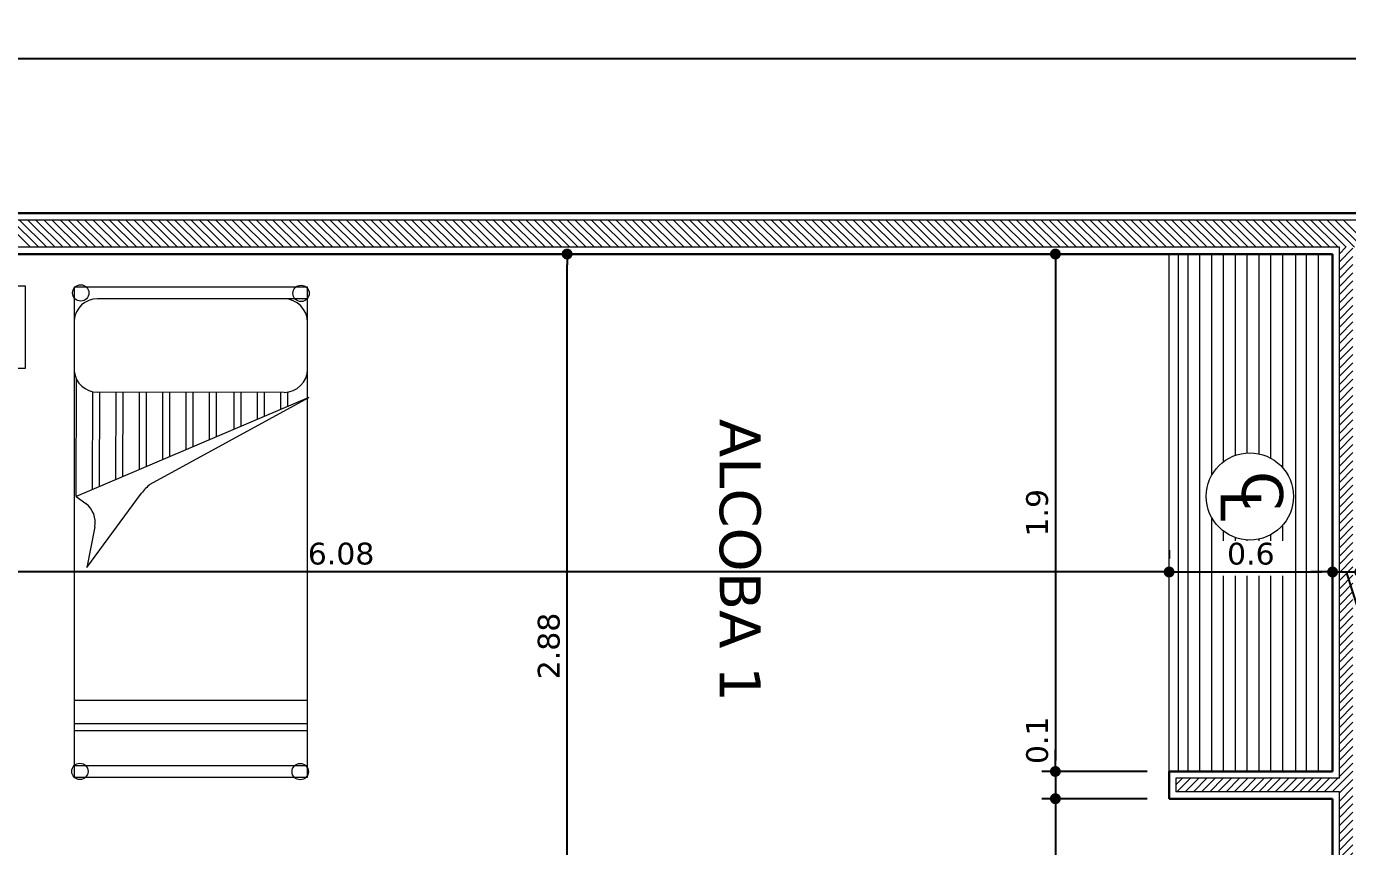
# Model space of a CAD drawing. Header units: millimetres. Extents: x -106 to 2534, y 21 to 2786.
# Drawn here: x 1262.317 to 1267.167, y 1401.22 to 1404.232 of the extents above; entities that cross this region are included whole.
import ezdxf

# ---------------------------------------------------------------- set-up
doc = ezdxf.new("R2010")
doc.units = ezdxf.units.MM
for name, color, linetype, lineweight in [('achurado', 142, 'Continuous', 9), ('asceso ban', 64, 'Continuous', 20), ('colet', 45, 'Continuous', 18), ('cotas 02', 132, 'Continuous', 13), ('MOBILIARIO', 132, 'Continuous', 20), ('muros', 20, 'Continuous', 30), ('textos', 116, 'Continuous', 40)]:
    doc.layers.add(name, color=color, linetype=linetype, lineweight=lineweight)
doc.styles.get("Standard").update_dxf_attribs({"font": 'verdana.ttf'})
doc.dimstyles.new('cota 1.50', dxfattribs={"dimtxt": 0.08, "dimasz": 0.04, "dimexe": 0.05, "dimexo": 0.08, "dimgap": 0.025, "dimtad": 1, "dimdsep": 46, "dimtxsty": 'Standard', "dimblk": 'DOT', "dimcen": 2.5, "dimadec": 0, "dimazin": 0, "dimtm": 1e-09, "dimtfac": 1, "dimtmove": 0, "dimatfit": 3, "dimfxl": 1, "dimarcsym": 0})

# ---------------------------------------------------------------- blocks, each defined once
blk = doc.blocks.new('cama3')
for p, q in [((1234.2454, 1376.414), (1234.2454, 1375.5568)), ((1236.0454, 1376.414), (1234.2454, 1376.414)), ((1234.2885, 1376.4139), (1234.2884, 1376.3282)), ((1234.6513, 1376.4183), (1235.0141, 1375.5647)), ((1234.9696, 1375.8364), (1234.6513, 1376.4183)), ((1235.7625, 1375.5568), (1235.7625, 1376.414)), ((1235.8482, 1375.5568), (1235.8482, 1376.414)), ((1235.8739, 1375.5568), (1235.8739, 1376.414)), ((1236.0025, 1375.5568), (1236.0025, 1376.414)), ((1236.0454, 1375.5568), (1236.0454, 1376.414)), ((1234.2884, 1376.3282), (1234.2884, 1375.6425)), ((1234.6324, 1376.3276), (1234.6312, 1375.6419)), ((1234.6838, 1376.3418), (1234.6313, 1376.3419)), ((1234.6948, 1376.316), (1234.6324, 1376.3161)), ((1234.7203, 1376.256), (1234.6323, 1376.2561)), ((1234.7312, 1376.2303), (1234.6323, 1376.2304)), ((1234.7567, 1376.1702), (1234.6322, 1376.1704)), ((1234.7677, 1376.1445), (1234.6321, 1376.1447)), ((1234.7954, 1376.0794), (1234.632, 1376.0796)), ((1234.8063, 1376.0536), (1234.632, 1376.0539)), ((1234.8302, 1375.9936), (1234.6318, 1375.9939)), ((1234.8427, 1375.9678), (1234.6318, 1375.9682)), ((1234.8683, 1375.9078), (1234.6317, 1375.9082)), ((1234.8792, 1375.8821), (1234.6317, 1375.8825)), ((1234.9047, 1375.822), (1234.6315, 1375.8225)), ((1234.9157, 1375.7963), (1234.6315, 1375.7968)), ((1235.2759, 1375.6034), (1235.0028, 1375.8042)), ((1234.9412, 1375.7362), (1234.6314, 1375.7368)), ((1234.9521, 1375.7105), (1234.6314, 1375.7111)), ((1234.9886, 1375.6247), (1234.6296, 1375.6254)), ((1234.9776, 1375.6505), (1234.6313, 1375.6511)), ((1235.1257, 1375.6327), (1235.2759, 1375.6034)), ((1235.0141, 1375.5647), (1235.0409, 1375.6002)), ((1234.2454, 1375.5568), (1236.0454, 1375.5568)), ((1235.0141, 1375.5647), (1234.584, 1375.5654))]:
    blk.add_line(p, q)
for centre in [(1234.2686, 1376.3898), (1236.025, 1376.3867), (1234.2672, 1375.5809), (1236.0239, 1375.5779)]:
    blk.add_circle(centre, 0.03)
for centre, radius, start, end in [((1234.3765, 1376.3258), 0.0882, 90.7129, 178.4488), ((1234.5458, 1376.3274), 0.0866, 0.1459, 89.3088), ((1235.1043, 1375.9423), 0.1714, 218.1597, 233.6758), ((1234.3741, 1375.6423), 0.0857, 179.9006, 265.8636), ((1234.5455, 1375.642), 0.0857, 276.3193, 359.9006), ((1235.1093, 1375.5486), 0.0857, 78.9623, 142.9899)]:
    blk.add_arc(centre, radius, start, end)
blk = doc.blocks.new('camas')
at = {"layer": 'MOBILIARIO'}
for points in [[(1321.8962, 1316.4971), (1322.1991, 1316.4971), (1322.1991, 1316.1269), (1321.8962, 1316.1269)], [(1321.927, 1316.4664), (1322.1684, 1316.4664), (1322.1684, 1316.1577), (1321.927, 1316.1577)]]:
    blk.add_lwpolyline(points, close=True, dxfattribs=at)
for radius in [0.0674, 0.0337]:
    blk.add_circle((1322.0569, 1316.2912), radius, dxfattribs=at)
for p in [(87.6546, -58.8801), (87.6546, -60.4181)]:
    blk.add_blockref('cama3', p, dxfattribs=at)
blk = doc.blocks.new('_Dot')
at = {"color": 0, "linetype": 'ByBlock', "lineweight": -2}
blk.add_line((-0.5, 0), (-1, 0), dxfattribs=at)
at = {"color": 0, "linetype": 'ByBlock', "const_width": 0.5}
blk.add_lwpolyline([(-0.25, 0, 1), (0.25, 0, 1)], format="xyb", close=True, dxfattribs=at)
blk = doc.blocks.new('*D235')
at = {"layer": 'cotas 02', "color": 0, "lineweight": -2, "transparency": 16777216}
for p, q in [((1260.2822, 1403.6258), (1260.2822, 1404.1623)), ((1274.5622, 1403.6258), (1274.5622, 1404.1623)), ((1274.5222, 1404.1123), (1260.3222, 1404.1123))]:
    blk.add_line(p, q, dxfattribs=at)
at = {"layer": 'Defpoints', "color": 0, "transparency": 16777216}
for p in [(1260.2822, 1404.1123), (1260.2822, 1403.5458), (1274.5622, 1403.5458)]:
    blk.add_point(p, dxfattribs=at)
at = {"layer": 'cotas 02', "color": 0, "lineweight": -2, "transparency": 16777216, "xscale": 0.03999999999999999, "yscale": 0.03999999999999999, "zscale": 0.03999999999999999, "rotation": 180}
blk.add_blockref('_Dot', (1260.2822, 1404.1123), dxfattribs=at)
at = {"layer": 'cotas 02', "color": 0, "lineweight": -2, "transparency": 16777216, "xscale": 0.03999999999999999, "yscale": 0.03999999999999999, "zscale": 0.03999999999999999}
blk.add_blockref('_Dot', (1274.5622, 1404.1123), dxfattribs=at)
at = {"layer": 'cotas 02', "color": 0, "transparency": 16777216, "insert": (1267.4222, 1404.1792), "char_height": 0.08, "attachment_point": 5}
blk.add_mtext('14.28', dxfattribs=at)
blk = doc.blocks.new('*D237')
at = {"layer": 'cotas 02', "color": 0, "lineweight": -2, "transparency": 16777216}
for p, q in [((1260.4322, 1402.3083), (1260.4322, 1402.2783)), ((1266.5119, 1402.3083), (1266.5119, 1402.2783)), ((1266.4719, 1402.2283), (1260.4722, 1402.2283))]:
    blk.add_line(p, q, dxfattribs=at)
at = {"layer": 'Defpoints', "color": 0, "transparency": 16777216}
for p in [(1260.4322, 1402.2283), (1260.4322, 1402.2283), (1266.5119, 1402.2283)]:
    blk.add_point(p, dxfattribs=at)
at = {"layer": 'cotas 02', "color": 0, "lineweight": -2, "transparency": 16777216, "xscale": 0.03999999999999999, "yscale": 0.03999999999999999, "zscale": 0.03999999999999999, "rotation": 180}
blk.add_blockref('_Dot', (1260.4322, 1402.2283), dxfattribs=at)
at = {"layer": 'cotas 02', "color": 0, "lineweight": -2, "transparency": 16777216, "xscale": 0.03999999999999999, "yscale": 0.03999999999999999, "zscale": 0.03999999999999999}
blk.add_blockref('_Dot', (1266.5119, 1402.2283), dxfattribs=at)
at = {"layer": 'cotas 02', "color": 0, "transparency": 16777216, "insert": (1263.4721, 1402.2951), "char_height": 0.08, "attachment_point": 5}
blk.add_mtext('6.08', dxfattribs=at)
blk = doc.blocks.new('*D239')
at = {"layer": 'cotas 02', "color": 0, "lineweight": -2, "transparency": 16777216}
for p, q in [((1266.5119, 1402.3083), (1266.5119, 1402.2783)), ((1266.5519, 1402.2283), (1267.0719, 1402.2283)), ((1267.1119, 1402.151), (1267.1119, 1402.1783))]:
    blk.add_line(p, q, dxfattribs=at)
at = {"layer": 'Defpoints', "color": 0, "transparency": 16777216}
for p in [(1266.5119, 1402.2283), (1267.1119, 1402.231), (1267.1119, 1402.2283)]:
    blk.add_point(p, dxfattribs=at)
at = {"layer": 'cotas 02', "color": 0, "lineweight": -2, "transparency": 16777216, "xscale": 0.03999999999999999, "yscale": 0.03999999999999999, "zscale": 0.03999999999999999, "rotation": 180}
blk.add_blockref('_Dot', (1266.5119, 1402.2283), dxfattribs=at)
at = {"layer": 'cotas 02', "color": 0, "lineweight": -2, "transparency": 16777216, "xscale": 0.03999999999999999, "yscale": 0.03999999999999999, "zscale": 0.03999999999999999}
blk.add_blockref('_Dot', (1267.1119, 1402.2283), dxfattribs=at)
at = {"layer": 'cotas 02', "color": 0, "transparency": 16777216, "insert": (1266.8119, 1402.2949), "char_height": 0.08, "attachment_point": 5}
blk.add_mtext('0.6', dxfattribs=at)
blk = doc.blocks.new('*D240')
at = {"layer": 'cotas 02', "color": 0, "lineweight": -2, "transparency": 16777216}
for p, q in [((1267.0719, 1402.2283), (1267.0319, 1402.2283)), ((1267.1119, 1402.2283), (1267.2119, 1402.2283)), ((1267.1119, 1402.2283), (1267.2119, 1402.2283)), ((1267.1619, 1402.2283), (1267.2453, 1401.9661)), ((1267.2519, 1402.2283), (1267.2919, 1402.2283)), ((1267.1119, 1402.151), (1267.1119, 1402.1783)), ((1267.2119, 1402.151), (1267.2119, 1402.1783)), ((1267.2453, 1401.9661), (1267.4561, 1401.9661))]:
    blk.add_line(p, q, dxfattribs=at)
at = {"layer": 'Defpoints', "color": 0, "transparency": 16777216}
for p in [(1267.1119, 1402.231), (1267.2119, 1402.231), (1267.2119, 1402.2283)]:
    blk.add_point(p, dxfattribs=at)
at = {"layer": 'cotas 02', "color": 0, "lineweight": -2, "transparency": 16777216, "xscale": 0.03999999999999999, "yscale": 0.03999999999999999, "zscale": 0.03999999999999999}
blk.add_blockref('_Dot', (1267.1119, 1402.2283), dxfattribs=at)
at = {"layer": 'cotas 02', "color": 0, "lineweight": -2, "transparency": 16777216, "xscale": 0.03999999999999999, "yscale": 0.03999999999999999, "zscale": 0.03999999999999999, "rotation": 180}
blk.add_blockref('_Dot', (1267.2119, 1402.2283), dxfattribs=at)
at = {"layer": 'cotas 02', "color": 0, "transparency": 16777216, "insert": (1267.3507, 1402.0327), "char_height": 0.08, "attachment_point": 5}
blk.add_mtext('0.1', dxfattribs=at)
blk = doc.blocks.new('*D285')
at = {"layer": 'cotas 02', "color": 0, "lineweight": -2, "transparency": 16777216}
for p, q in [((1264.4142, 1403.3958), (1264.2518, 1403.3958)), ((1264.3018, 1400.5573), (1264.3018, 1403.3558)), ((1264.5763, 1400.5173), (1264.2518, 1400.5173))]:
    blk.add_line(p, q, dxfattribs=at)
at = {"layer": 'Defpoints', "color": 0, "transparency": 16777216}
for p in [(1264.3018, 1403.3958), (1264.4942, 1403.3958), (1264.6563, 1400.5173)]:
    blk.add_point(p, dxfattribs=at)
at = {"layer": 'cotas 02', "color": 0, "lineweight": -2, "transparency": 16777216, "xscale": 0.03999999999999999, "yscale": 0.03999999999999999, "zscale": 0.03999999999999999}
for p, rotation in [((1264.3018, 1403.3958), 90), ((1264.3018, 1400.5173), 270)]:
    blk.add_blockref('_Dot', p, dxfattribs=dict(at, rotation=rotation))
at = {"layer": 'cotas 02', "color": 0, "transparency": 16777216, "insert": (1264.235, 1401.9565), "char_height": 0.08, "attachment_point": 5, "rotation": 90}
blk.add_mtext('2.88', dxfattribs=at)
blk = doc.blocks.new('*D291')
at = {"layer": 'cotas 02', "color": 0, "lineweight": -2, "transparency": 16777216}
for p, q in [((1266.4319, 1403.3958), (1266.0444, 1403.3958)), ((1266.0944, 1403.3558), (1266.0944, 1401.5358)), ((1266.4319, 1401.4958), (1266.0444, 1401.4958))]:
    blk.add_line(p, q, dxfattribs=at)
at = {"layer": 'Defpoints', "color": 0, "transparency": 16777216}
for p in [(1266.5119, 1403.3958), (1266.0944, 1401.4958), (1266.5119, 1401.4958)]:
    blk.add_point(p, dxfattribs=at)
at = {"layer": 'cotas 02', "color": 0, "lineweight": -2, "transparency": 16777216, "xscale": 0.03999999999999999, "yscale": 0.03999999999999999, "zscale": 0.03999999999999999}
for p, rotation in [((1266.0944, 1403.3958), 90), ((1266.0944, 1401.4958), 270)]:
    blk.add_blockref('_Dot', p, dxfattribs=dict(at, rotation=rotation))
at = {"layer": 'cotas 02', "color": 0, "transparency": 16777216, "insert": (1266.0278, 1402.4458), "char_height": 0.08, "attachment_point": 5, "rotation": 90}
blk.add_mtext('1.9', dxfattribs=at)
blk = doc.blocks.new('*D292')
at = {"layer": 'cotas 02', "color": 0, "lineweight": -2, "transparency": 16777216}
for p, q in [((1266.0944, 1401.5358), (1266.0944, 1401.5758)), ((1266.4319, 1401.4958), (1266.0444, 1401.4958)), ((1266.0944, 1401.4958), (1266.0944, 1401.3958)), ((1266.4319, 1401.3958), (1266.0444, 1401.3958)), ((1266.0944, 1401.3558), (1266.0944, 1401.3158))]:
    blk.add_line(p, q, dxfattribs=at)
at = {"layer": 'Defpoints', "color": 0, "transparency": 16777216}
for p in [(1266.5119, 1401.4958), (1266.0944, 1401.3958), (1266.5119, 1401.3958)]:
    blk.add_point(p, dxfattribs=at)
at = {"layer": 'cotas 02', "color": 0, "lineweight": -2, "transparency": 16777216, "xscale": 0.03999999999999999, "yscale": 0.03999999999999999, "zscale": 0.03999999999999999}
for p, rotation in [((1266.0944, 1401.4958), 270), ((1266.0944, 1401.3958), 90)]:
    blk.add_blockref('_Dot', p, dxfattribs=dict(at, rotation=rotation))
at = {"layer": 'cotas 02', "color": 0, "transparency": 16777216, "insert": (1266.0278, 1401.6103), "char_height": 0.08, "attachment_point": 5, "rotation": 90}
blk.add_mtext('0.1', dxfattribs=at)
blk = doc.blocks.new('*D293')
at = {"layer": 'cotas 02', "color": 0, "lineweight": -2, "transparency": 16777216}
for p, q in [((1266.4319, 1401.3958), (1266.0444, 1401.3958)), ((1266.0944, 1401.3558), (1266.0944, 1400.5573)), ((1266.0144, 1400.5173), (1266.0444, 1400.5173))]:
    blk.add_line(p, q, dxfattribs=at)
at = {"layer": 'Defpoints', "color": 0, "transparency": 16777216}
for p in [(1266.5119, 1401.3958), (1266.0944, 1400.5173), (1266.0944, 1400.5173)]:
    blk.add_point(p, dxfattribs=at)
at = {"layer": 'cotas 02', "color": 0, "lineweight": -2, "transparency": 16777216, "xscale": 0.03999999999999999, "yscale": 0.03999999999999999, "zscale": 0.03999999999999999}
for p, rotation in [((1266.0944, 1401.3958), 90), ((1266.0944, 1400.5173), 270)]:
    blk.add_blockref('_Dot', p, dxfattribs=dict(at, rotation=rotation))
at = {"layer": 'cotas 02', "color": 0, "transparency": 16777216, "insert": (1266.0276, 1400.9565), "char_height": 0.08, "attachment_point": 5, "rotation": 90}
blk.add_mtext('0.88', dxfattribs=at)

msp = doc.modelspace()

# ---------------------------------------------------------------- hatches: boundary and pattern name
at = {"layer": 'achurado'}
h = msp.add_hatch(dxfattribs=at)
h.set_pattern_fill('JIS_WOOD', color=256, scale=0.03, style=0)
h.paths.add_polyline_path([(1267.1369, 1403.4208), (1267.1869, 1403.4208), (1267.1869, 1400.9339), (1268.8286, 1400.9339), (1268.8286, 1402.6708), (1268.8786, 1402.6708), (1268.8786, 1400.8839), (1267.1869, 1400.8839), (1267.1869, 1398.7608), (1264.6813, 1398.7608), (1264.6813, 1399.1122), (1264.7313, 1399.1122), (1264.7313, 1398.8108), (1267.1369, 1398.8108), (1267.1369, 1401.4208), (1266.5369, 1401.4208), (1266.5369, 1401.4708), (1267.1369, 1401.4708)])

# ---------------------------------------------------------------- linework, layer by layer
for p, q in [((1274.543, 1403.5208), (1260.3072, 1403.5208)), ((1262.232, 1403.5208), (1262.332, 1403.4208)), ((1262.262, 1403.5208), (1262.362, 1403.4208)), ((1262.292, 1403.5208), (1262.392, 1403.4208)), ((1262.322, 1403.5208), (1262.422, 1403.4208)), ((1262.352, 1403.5208), (1262.452, 1403.4208)), ((1262.382, 1403.5208), (1262.482, 1403.4208)), ((1262.412, 1403.5208), (1262.512, 1403.4208)), ((1262.442, 1403.5208), (1262.542, 1403.4208)), ((1262.472, 1403.5208), (1262.572, 1403.4208)), ((1262.502, 1403.5208), (1262.602, 1403.4208)), ((1262.532, 1403.5208), (1262.632, 1403.4208)), ((1262.562, 1403.5208), (1262.662, 1403.4208)), ((1262.592, 1403.5208), (1262.692, 1403.4208)), ((1262.622, 1403.5208), (1262.722, 1403.4208)), ((1262.652, 1403.5208), (1262.752, 1403.4208)), ((1262.682, 1403.5208), (1262.782, 1403.4208)), ((1262.712, 1403.5208), (1262.812, 1403.4208)), ((1262.742, 1403.5208), (1262.842, 1403.4208)), ((1262.772, 1403.5208), (1262.872, 1403.4208)), ((1262.802, 1403.5208), (1262.902, 1403.4208)), ((1262.832, 1403.5208), (1262.932, 1403.4208)), ((1262.862, 1403.5208), (1262.962, 1403.4208)), ((1262.892, 1403.5208), (1262.992, 1403.4208)), ((1262.922, 1403.5208), (1263.022, 1403.4208)), ((1262.952, 1403.5208), (1263.052, 1403.4208)), ((1262.982, 1403.5208), (1263.082, 1403.4208)), ((1263.012, 1403.5208), (1263.112, 1403.4208)), ((1263.042, 1403.5208), (1263.142, 1403.4208)), ((1263.072, 1403.5208), (1263.172, 1403.4208)), ((1263.102, 1403.5208), (1263.202, 1403.4208)), ((1263.132, 1403.5208), (1263.232, 1403.4208)), ((1263.162, 1403.5208), (1263.262, 1403.4208)), ((1263.192, 1403.5208), (1263.292, 1403.4208)), ((1263.222, 1403.5208), (1263.322, 1403.4208)), ((1263.252, 1403.5208), (1263.352, 1403.4208)), ((1263.282, 1403.5208), (1263.382, 1403.4208)), ((1263.312, 1403.5208), (1263.412, 1403.4208)), ((1263.342, 1403.5208), (1263.442, 1403.4208)), ((1263.372, 1403.5208), (1263.472, 1403.4208)), ((1263.402, 1403.5208), (1263.502, 1403.4208)), ((1263.432, 1403.5208), (1263.532, 1403.4208)), ((1263.462, 1403.5208), (1263.562, 1403.4208)), ((1263.492, 1403.5208), (1263.592, 1403.4208)), ((1263.522, 1403.5208), (1263.622, 1403.4208)), ((1263.552, 1403.5208), (1263.652, 1403.4208)), ((1263.582, 1403.5208), (1263.682, 1403.4208)), ((1263.612, 1403.5208), (1263.712, 1403.4208)), ((1263.642, 1403.5208), (1263.742, 1403.4208)), ((1263.672, 1403.5208), (1263.772, 1403.4208)), ((1263.702, 1403.5208), (1263.802, 1403.4208)), ((1263.732, 1403.5208), (1263.832, 1403.4208)), ((1263.762, 1403.5208), (1263.862, 1403.4208)), ((1263.792, 1403.5208), (1263.892, 1403.4208)), ((1263.822, 1403.5208), (1263.922, 1403.4208)), ((1263.852, 1403.5208), (1263.952, 1403.4208)), ((1263.882, 1403.5208), (1263.982, 1403.4208)), ((1263.912, 1403.5208), (1264.012, 1403.4208)), ((1263.942, 1403.5208), (1264.042, 1403.4208)), ((1263.972, 1403.5208), (1264.072, 1403.4208)), ((1264.002, 1403.5208), (1264.102, 1403.4208)), ((1264.032, 1403.5208), (1264.132, 1403.4208)), ((1264.062, 1403.5208), (1264.162, 1403.4208)), ((1264.092, 1403.5208), (1264.192, 1403.4208)), ((1264.122, 1403.5208), (1264.222, 1403.4208)), ((1264.152, 1403.5208), (1264.252, 1403.4208)), ((1264.182, 1403.5208), (1264.282, 1403.4208)), ((1264.212, 1403.5208), (1264.312, 1403.4208)), ((1264.242, 1403.5208), (1264.342, 1403.4208)), ((1264.272, 1403.5208), (1264.372, 1403.4208)), ((1264.302, 1403.5208), (1264.402, 1403.4208)), ((1264.332, 1403.5208), (1264.432, 1403.4208)), ((1264.362, 1403.5208), (1264.462, 1403.4208)), ((1264.392, 1403.5208), (1264.492, 1403.4208)), ((1264.422, 1403.5208), (1264.522, 1403.4208)), ((1264.452, 1403.5208), (1264.552, 1403.4208)), ((1264.482, 1403.5208), (1264.582, 1403.4208)), ((1264.512, 1403.5208), (1264.612, 1403.4208)), ((1264.542, 1403.5208), (1264.642, 1403.4208)), ((1264.572, 1403.5208), (1264.672, 1403.4208)), ((1264.602, 1403.5208), (1264.702, 1403.4208)), ((1264.632, 1403.5208), (1264.732, 1403.4208)), ((1264.662, 1403.5208), (1264.762, 1403.4208)), ((1264.692, 1403.5208), (1264.792, 1403.4208)), ((1264.722, 1403.5208), (1264.822, 1403.4208)), ((1264.752, 1403.5208), (1264.852, 1403.4208)), ((1264.782, 1403.5208), (1264.882, 1403.4208)), ((1264.812, 1403.5208), (1264.912, 1403.4208)), ((1264.842, 1403.5208), (1264.942, 1403.4208)), ((1264.872, 1403.5208), (1264.972, 1403.4208)), ((1264.902, 1403.5208), (1265.002, 1403.4208)), ((1264.932, 1403.5208), (1265.032, 1403.4208)), ((1264.962, 1403.5208), (1265.062, 1403.4208)), ((1264.992, 1403.5208), (1265.092, 1403.4208)), ((1265.022, 1403.5208), (1265.122, 1403.4208)), ((1265.052, 1403.5208), (1265.152, 1403.4208)), ((1265.082, 1403.5208), (1265.182, 1403.4208)), ((1265.112, 1403.5208), (1265.212, 1403.4208)), ((1265.142, 1403.5208), (1265.242, 1403.4208)), ((1265.172, 1403.5208), (1265.272, 1403.4208)), ((1265.202, 1403.5208), (1265.302, 1403.4208)), ((1265.232, 1403.5208), (1265.332, 1403.4208)), ((1265.262, 1403.5208), (1265.362, 1403.4208)), ((1265.292, 1403.5208), (1265.392, 1403.4208)), ((1265.322, 1403.5208), (1265.422, 1403.4208)), ((1265.352, 1403.5208), (1265.452, 1403.4208)), ((1265.382, 1403.5208), (1265.482, 1403.4208)), ((1265.412, 1403.5208), (1265.512, 1403.4208)), ((1265.442, 1403.5208), (1265.542, 1403.4208)), ((1265.472, 1403.5208), (1265.572, 1403.4208)), ((1265.502, 1403.5208), (1265.602, 1403.4208)), ((1265.532, 1403.5208), (1265.632, 1403.4208)), ((1265.562, 1403.5208), (1265.662, 1403.4208)), ((1265.592, 1403.5208), (1265.692, 1403.4208)), ((1265.622, 1403.5208), (1265.722, 1403.4208)), ((1265.652, 1403.5208), (1265.752, 1403.4208)), ((1265.682, 1403.5208), (1265.782, 1403.4208)), ((1265.712, 1403.5208), (1265.812, 1403.4208)), ((1265.742, 1403.5208), (1265.842, 1403.4208)), ((1265.772, 1403.5208), (1265.872, 1403.4208)), ((1265.802, 1403.5208), (1265.902, 1403.4208)), ((1265.832, 1403.5208), (1265.932, 1403.4208)), ((1265.862, 1403.5208), (1265.962, 1403.4208)), ((1265.892, 1403.5208), (1265.992, 1403.4208)), ((1265.922, 1403.5208), (1266.022, 1403.4208)), ((1265.952, 1403.5208), (1266.052, 1403.4208)), ((1265.982, 1403.5208), (1266.082, 1403.4208)), ((1266.012, 1403.5208), (1266.112, 1403.4208)), ((1266.042, 1403.5208), (1266.142, 1403.4208)), ((1266.072, 1403.5208), (1266.172, 1403.4208)), ((1266.102, 1403.5208), (1266.202, 1403.4208)), ((1266.132, 1403.5208), (1266.232, 1403.4208)), ((1266.162, 1403.5208), (1266.262, 1403.4208)), ((1266.192, 1403.5208), (1266.292, 1403.4208)), ((1266.222, 1403.5208), (1266.322, 1403.4208)), ((1266.252, 1403.5208), (1266.352, 1403.4208)), ((1266.282, 1403.5208), (1266.382, 1403.4208)), ((1266.312, 1403.5208), (1266.412, 1403.4208)), ((1266.342, 1403.5208), (1266.442, 1403.4208)), ((1266.372, 1403.5208), (1266.472, 1403.4208)), ((1266.402, 1403.5208), (1266.502, 1403.4208)), ((1266.432, 1403.5208), (1266.532, 1403.4208)), ((1266.462, 1403.5208), (1266.562, 1403.4208)), ((1266.492, 1403.5208), (1266.592, 1403.4208)), ((1266.522, 1403.5208), (1266.622, 1403.4208)), ((1266.552, 1403.5208), (1266.652, 1403.4208)), ((1266.582, 1403.5208), (1266.682, 1403.4208)), ((1266.612, 1403.5208), (1266.712, 1403.4208)), ((1266.642, 1403.5208), (1266.742, 1403.4208)), ((1266.672, 1403.5208), (1266.772, 1403.4208)), ((1266.702, 1403.5208), (1266.802, 1403.4208)), ((1266.732, 1403.5208), (1266.832, 1403.4208)), ((1266.762, 1403.5208), (1266.862, 1403.4208)), ((1266.792, 1403.5208), (1266.892, 1403.4208)), ((1266.822, 1403.5208), (1266.922, 1403.4208)), ((1266.852, 1403.5208), (1266.952, 1403.4208)), ((1266.882, 1403.5208), (1266.982, 1403.4208)), ((1266.912, 1403.5208), (1267.012, 1403.4208)), ((1266.942, 1403.5208), (1267.042, 1403.4208)), ((1266.972, 1403.5208), (1267.072, 1403.4208)), ((1267.002, 1403.5208), (1267.102, 1403.4208)), ((1267.032, 1403.5208), (1267.132, 1403.4208)), ((1267.062, 1403.5208), (1267.162, 1403.4208)), ((1267.092, 1403.5208), (1267.192, 1403.4208)), ((1267.122, 1403.5208), (1267.222, 1403.4208)), ((1267.152, 1403.5208), (1267.252, 1403.4208)), ((1267.1369, 1403.4208), (1260.4072, 1403.4208)), ((1267.1369, 1401.4708), (1267.1369, 1403.4208)), ((1267.1369, 1401.4708), (1266.5369, 1401.4708)), ((1266.5369, 1401.4708), (1266.5369, 1401.4208)), ((1267.1369, 1401.4208), (1266.5369, 1401.4208)), ((1267.1369, 1398.8108), (1267.1369, 1401.4208))]:
    msp.add_line(p, q, dxfattribs=at)
at = {"layer": 'asceso ban'}
msp.add_circle((1266.8083, 1402.5058), 0.1602, dxfattribs=at)
at = {"layer": 'colet'}
for p, q in [((1266.5119, 1401.4958), (1266.5119, 1403.3958)), ((1266.5462, 1401.4958), (1266.5462, 1403.3958)), ((1266.5815, 1401.4958), (1266.5815, 1403.3958)), ((1266.6252, 1401.4958), (1266.6252, 1403.3958)), ((1266.6685, 1402.5838), (1266.6685, 1403.3958)), ((1266.7121, 1402.6339), (1266.7121, 1403.3958)), ((1266.7554, 1402.657), (1266.7554, 1403.3958)), ((1266.799, 1402.6657), (1266.799, 1403.3958)), ((1266.8424, 1402.6623), (1266.8424, 1403.3958)), ((1266.8859, 1402.6459), (1266.8859, 1403.3958)), ((1266.9293, 1402.6108), (1266.9293, 1403.3958)), ((1266.9768, 1401.4958), (1266.9768, 1403.3958)), ((1267.0163, 1401.4958), (1267.0163, 1403.3958)), ((1267.0598, 1401.4958), (1267.0598, 1403.3958)), ((1266.6685, 1401.4958), (1266.6685, 1402.4278)), ((1266.9293, 1402.3427), (1266.9293, 1402.4009)), ((1266.7121, 1402.3427), (1266.7121, 1402.3778)), ((1266.7554, 1402.3427), (1266.7554, 1402.3546)), ((1266.799, 1402.3427), (1266.799, 1402.3459)), ((1266.8424, 1402.3427), (1266.8424, 1402.3493)), ((1266.8859, 1402.3427), (1266.8859, 1402.3657)), ((1266.7121, 1401.4958), (1266.7121, 1402.2138)), ((1266.7554, 1401.4958), (1266.7554, 1402.2138)), ((1266.799, 1401.4958), (1266.799, 1402.2138)), ((1266.8424, 1401.4958), (1266.8424, 1402.2138)), ((1266.8859, 1401.4958), (1266.8859, 1402.2138)), ((1266.9293, 1401.4958), (1266.9293, 1402.2138))]:
    msp.add_line(p, q, dxfattribs=at)
at = {"layer": 'muros'}
for p, q in [((1260.2822, 1403.5458), (1273.4222, 1403.5458)), ((1274.5622, 1403.5458), (1260.2822, 1403.5458)), ((1267.1119, 1403.3958), (1260.4322, 1403.3958)), ((1267.1119, 1401.4958), (1267.1119, 1403.3958)), ((1267.1119, 1401.4958), (1266.5119, 1401.4958)), ((1266.5119, 1401.4958), (1266.5119, 1401.3958)), ((1267.1119, 1401.3958), (1266.5119, 1401.3958)), ((1267.1119, 1398.8358), (1267.1119, 1401.3958))]:
    msp.add_line(p, q, dxfattribs=at)

# ---------------------------------------------------------------- block references
at = {"layer": 'asceso ban', "rotation": 270}
msp.add_blockref('camas', (-54.1846, 2725.1747), dxfattribs=at)

# ---------------------------------------------------------------- texts
at = {"layer": 'textos', "char_height": 0.15, "width": 5.372119, "attachment_point": 1, "rotation": 270}
for s, insert in [('ALCOBA 1', (1265.0124, 1402.7905)), ('C', (1266.9301, 1402.5984)), ('L', (1266.851, 1402.5299))]:
    msp.add_mtext(s, dxfattribs=dict(at, insert=insert))

# ---------------------------------------------------------------- dimensions: what is measured, and where the dimension line sits
at = {"layer": 'cotas 02'}
for base, p1, p2, override, picture, middle in [((1260.2822, 1404.1123), (1274.5622, 1403.5458), (1260.2822, 1403.5458), {"dimfxl": 0.04}, '*D235', (1267.4222, 1404.1792)), ((1260.4322, 1402.2283), (1266.5119, 1402.2283), (1260.4322, 1402.2283), {"dimfxl": 0.04}, '*D237', (1263.4721, 1402.2951)), ((1267.1119, 1402.2283), (1266.5119, 1402.2283), (1267.1119, 1402.231), {"dimtmove": 1, "dimfxl": 0.04}, '*D239', (1266.8119, 1402.2949))]:
    dim = msp.add_linear_dim(base=base, p1=p1, p2=p2, dimstyle='cota 1.50', override=override, dxfattribs=at)
    dim.commit()
    dim.dimension.update_dxf_attribs({"geometry": picture, "text_midpoint": middle})
for base, p1, p2, override, picture, middle in [((1264.3018, 1403.3958), (1264.6563, 1400.5173), (1264.4942, 1403.3958), {"dimtmove": 1, "dimfxl": 0.04}, '*D285', (1264.235, 1401.9565)), ((1266.0944, 1401.4958), (1266.5119, 1403.3958), (1266.5119, 1401.4958), {"dimfxl": 0.04}, '*D291', (1266.0278, 1402.4458)), ((1266.0944, 1400.5173), (1266.5119, 1401.3958), (1266.0944, 1400.5173), {"dimtmove": 1, "dimfxl": 0.04}, '*D293', (1266.0276, 1400.9565))]:
    dim = msp.add_linear_dim(base=base, p1=p1, p2=p2, angle=90, dimstyle='cota 1.50', override=override, dxfattribs=at)
    dim.commit()
    dim.dimension.update_dxf_attribs({"geometry": picture, "text_midpoint": middle})
dim = msp.add_linear_dim(base=(1267.2119, 1402.2283), p1=(1267.1119, 1402.231), p2=(1267.2119, 1402.231), dimstyle='cota 1.50', override={"dimtmove": 1, "dimfxl": 0.04}, dxfattribs=at)
dim.commit()
dim.dimension.update_dxf_attribs({"geometry": '*D240', "text_midpoint": (1267.2703, 1401.9661), "dimtype": 160})
dim = msp.add_linear_dim(base=(1266.0944, 1401.3958), p1=(1266.5119, 1401.4958), p2=(1266.5119, 1401.3958), angle=90, dimstyle='cota 1.50', override={"dimtmove": 1, "dimfxl": 0.04}, dxfattribs=at)
dim.commit()
dim.dimension.update_dxf_attribs({"geometry": '*D292', "text_midpoint": (1266.0944, 1401.6103), "dimtype": 160})

doc.saveas('drawing.dxf')
